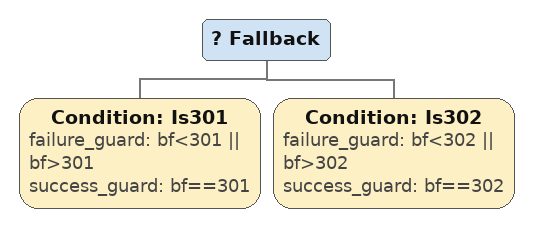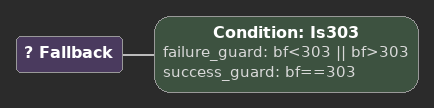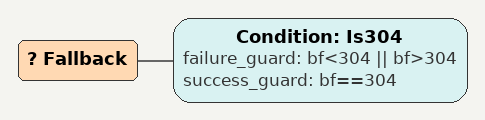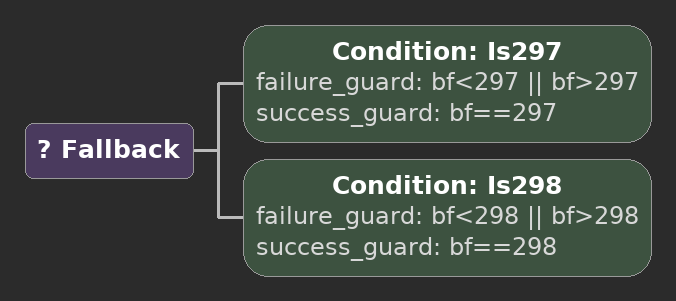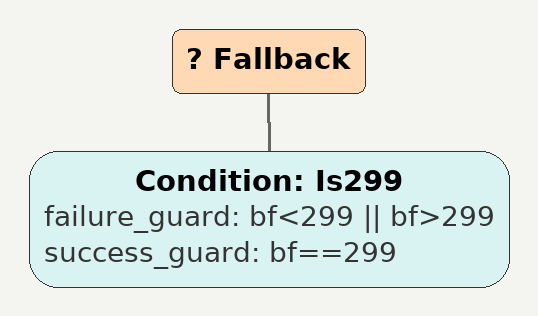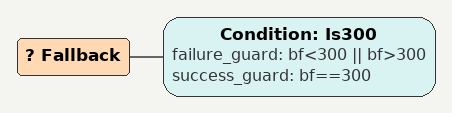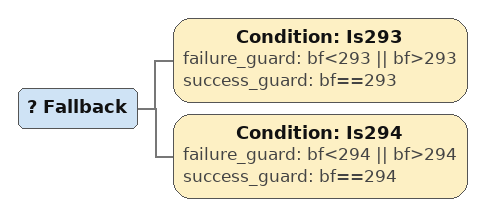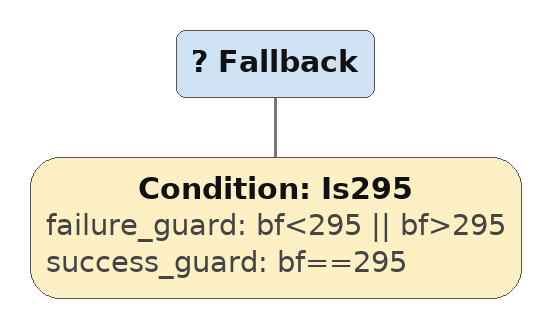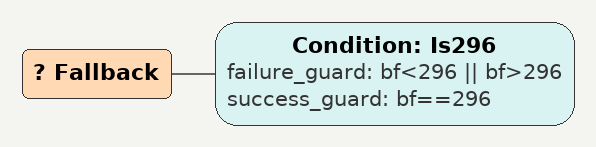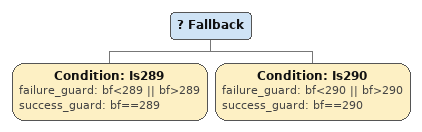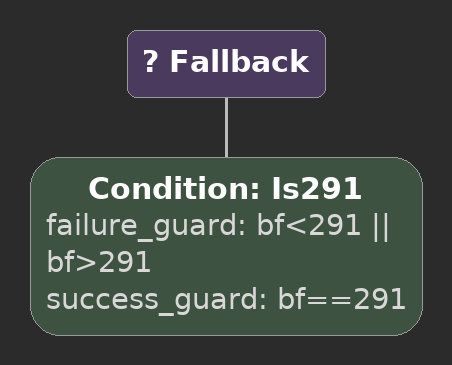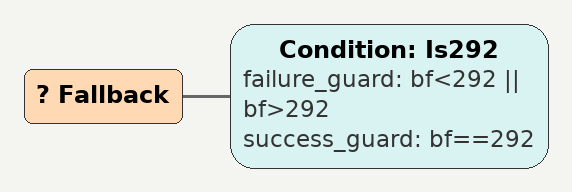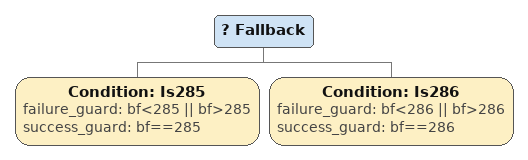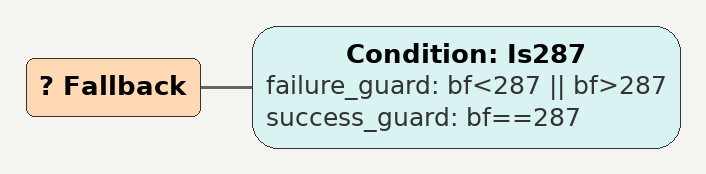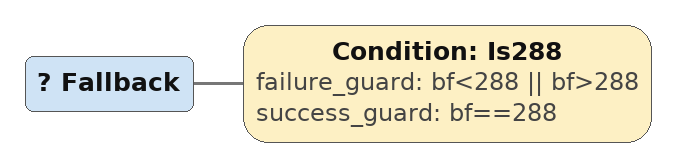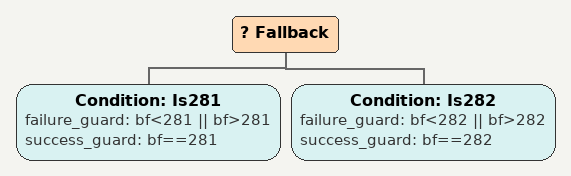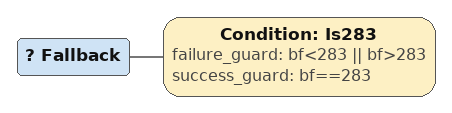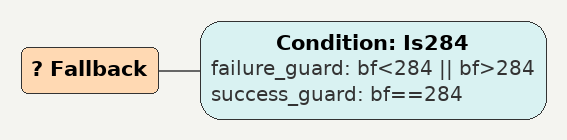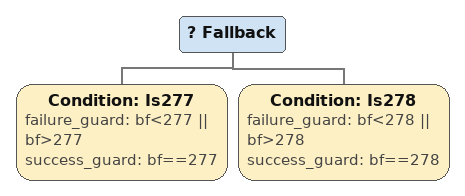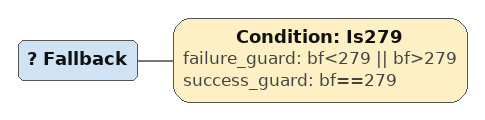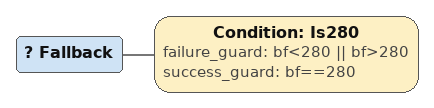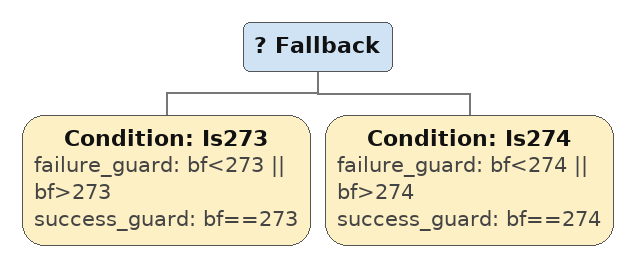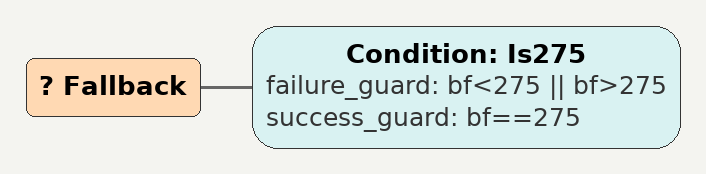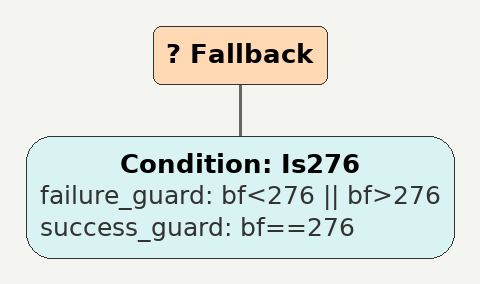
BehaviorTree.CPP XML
<Fallback>
    <Condition ID="Is301" failure_guard="bf&lt;301 || bf>301" success_guard="bf==301"/>
    <Condition ID="Is302" failure_guard="bf&lt;302 || bf>302" success_guard="bf==302"/>
        sequence300
        sequence
        children {
        } end_children
    } end_composite
</Fallback>

<Fallback>
    <Condition ID="Is303" failure_guard="bf&lt;303 || bf>303" success_guard="bf==303"/>
        sequence300
        sequence
        children {
        } end_children
    } end_composite
</Fallback>

<Fallback>
    <Condition ID="Is304" failure_guard="bf&lt;304 || bf>304" success_guard="bf==304"/>
        sequence300
        sequence
        children {
        } end_children
    } end_composite
</Fallback>

<Fallback>
    <Condition ID="Is297" failure_guard="bf&lt;297 || bf>297" success_guard="bf==297"/>
    <Condition ID="Is298" failure_guard="bf&lt;298 || bf>298" success_guard="bf==298"/>
        sequence296
        sequence
        children {
        } end_children
    } end_composite
</Fallback>

<Fallback>
    <Condition ID="Is299" failure_guard="bf&lt;299 || bf>299" success_guard="bf==299"/>
        sequence296
        sequence
        children {
        } end_children
    } end_composite
</Fallback>

<Fallback>
    <Condition ID="Is300" failure_guard="bf&lt;300 || bf>300" success_guard="bf==300"/>
        sequence296
        sequence
        children {
        } end_children
    } end_composite
</Fallback>

<Fallback>
    <Condition ID="Is293" failure_guard="bf&lt;293 || bf>293" success_guard="bf==293"/>
    <Condition ID="Is294" failure_guard="bf&lt;294 || bf>294" success_guard="bf==294"/>
        sequence292
        sequence
        children {
        } end_children
    } end_composite
</Fallback>

<Fallback>
    <Condition ID="Is295" failure_guard="bf&lt;295 || bf>295" success_guard="bf==295"/>
        sequence292
        sequence
        children {
        } end_children
    } end_composite
</Fallback>

<Fallback>
    <Condition ID="Is296" failure_guard="bf&lt;296 || bf>296" success_guard="bf==296"/>
        sequence292
        sequence
        children {
        } end_children
    } end_composite
</Fallback>

<Fallback>
    <Condition ID="Is289" failure_guard="bf&lt;289 || bf>289" success_guard="bf==289"/>
    <Condition ID="Is290" failure_guard="bf&lt;290 || bf>290" success_guard="bf==290"/>
        sequence288
        sequence
        children {
        } end_children
    } end_composite
</Fallback>

<Fallback>
    <Condition ID="Is291" failure_guard="bf&lt;291 || bf>291" success_guard="bf==291"/>
        sequence288
        sequence
        children {
        } end_children
    } end_composite
</Fallback>

<Fallback>
    <Condition ID="Is292" failure_guard="bf&lt;292 || bf>292" success_guard="bf==292"/>
        sequence288
        sequence
        children {
        } end_children
    } end_composite
</Fallback>

<Fallback>
    <Condition ID="Is285" failure_guard="bf&lt;285 || bf>285" success_guard="bf==285"/>
    <Condition ID="Is286" failure_guard="bf&lt;286 || bf>286" success_guard="bf==286"/>
        sequence284
        sequence
        children {
        } end_children
    } end_composite
</Fallback>

<Fallback>
    <Condition ID="Is287" failure_guard="bf&lt;287 || bf>287" success_guard="bf==287"/>
        sequence284
        sequence
        children {
        } end_children
    } end_composite
</Fallback>

<Fallback>
    <Condition ID="Is288" failure_guard="bf&lt;288 || bf>288" success_guard="bf==288"/>
        sequence284
        sequence
        children {
        } end_children
    } end_composite
</Fallback>

<Fallback>
    <Condition ID="Is281" failure_guard="bf&lt;281 || bf>281" success_guard="bf==281"/>
    <Condition ID="Is282" failure_guard="bf&lt;282 || bf>282" success_guard="bf==282"/>
        sequence280
        sequence
        children {
        } end_children
    } end_composite
</Fallback>

<Fallback>
    <Condition ID="Is283" failure_guard="bf&lt;283 || bf>283" success_guard="bf==283"/>
        sequence280
        sequence
        children {
        } end_children
    } end_composite
</Fallback>

<Fallback>
    <Condition ID="Is284" failure_guard="bf&lt;284 || bf>284" success_guard="bf==284"/>
        sequence280
        sequence
        children {
        } end_children
    } end_composite
</Fallback>

<Fallback>
    <Condition ID="Is277" failure_guard="bf&lt;277 || bf>277" success_guard="bf==277"/>
    <Condition ID="Is278" failure_guard="bf&lt;278 || bf>278" success_guard="bf==278"/>
        sequence276
        sequence
        children {
        } end_children
    } end_composite
</Fallback>

<Fallback>
    <Condition ID="Is279" failure_guard="bf&lt;279 || bf>279" success_guard="bf==279"/>
        sequence276
        sequence
        children {
        } end_children
    } end_composite
</Fallback>

<Fallback>
    <Condition ID="Is280" failure_guard="bf&lt;280 || bf>280" success_guard="bf==280"/>
        sequence276
        sequence
        children {
        } end_children
    } end_composite
</Fallback>

<Fallback>
    <Condition ID="Is273" failure_guard="bf&lt;273 || bf>273" success_guard="bf==273"/>
    <Condition ID="Is274" failure_guard="bf&lt;274 || bf>274" success_guard="bf==274"/>
        sequence272
        sequence
        children {
        } end_children
    } end_composite
</Fallback>

<Fallback>
    <Condition ID="Is275" failure_guard="bf&lt;275 || bf>275" success_guard="bf==275"/>
        sequence272
        sequence
        children {
        } end_children
    } end_composite
</Fallback>

<Fallback>
    <Condition ID="Is276" failure_guard="bf&lt;276 || bf>276" success_guard="bf==276"/>
        sequence272
        sequence
        children {
        } end_children
    } end_composite
</Fallback>
